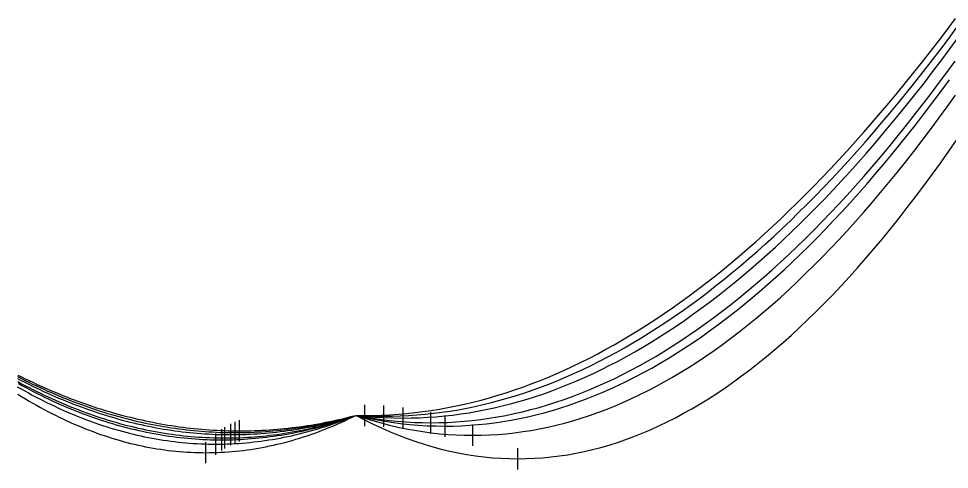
# Model space of a CAD drawing. Header units: metres. Extents: x -87 to 28195, y -4474 to 524.
# Drawn here: x 17201.5 to 17638.5, y -3995 to -3783.2 of the extents above; entities that cross this region are included whole.
import ezdxf

# ---------------------------------------------------------------- set-up
doc = ezdxf.new("R2010")
doc.units = ezdxf.units.M
for name, color, linetype in [('CATENARIES_-10_bare', 7, 'Continuous'), ('CATENARIES_-10_ICE', 7, 'Continuous'), ('CATENARIES_-19_bare', 7, 'Continuous'), ('CATENARIES_-19_HEAVY_ICE', 7, 'Continuous'), ('CATENARIES_0', 7, 'Continuous'), ('CATENARIES_0_ICE', 7, 'Continuous'), ('CATENARIES_50_theoretical', 7, 'Continuous')]:
    doc.layers.add(name, color=color, linetype=linetype)

msp = doc.modelspace()

# ---------------------------------------------------------------- linework, layer by layer
at = {"layer": 'CATENARIES_-10_bare'}
for p, q in [((17372.92, -3975.03), (17372.92, -3965.03)), ((17303.2, -3982.71), (17303.2, -3972.71))]:
    msp.add_line(p, q, dxfattribs=at)
for points in [[(17359.92, -3969.6, 0), (17364.25, -3969.84, 0), (17368.59, -3969.98, 0), (17372.92, -3970.03, 0), (17376.82, -3969.99, 0), (17380.72, -3969.87, 0), (17384.61, -3969.68, 0), (17388.51, -3969.41, 0), (17392.41, -3969.07, 0), (17396.3, -3968.65, 0), (17400.2, -3968.15, 0), (17404.09, -3967.58, 0), (17407.99, -3966.93, 0), (17411.89, -3966.2, 0), (17415.78, -3965.4, 0), (17419.68, -3964.52, 0), (17423.58, -3963.56, 0), (17427.47, -3962.53, 0), (17431.37, -3961.42, 0), (17435.27, -3960.23, 0), (17439.16, -3958.97, 0), (17443.06, -3957.63, 0), (17446.96, -3956.22, 0), (17450.85, -3954.73, 0), (17454.75, -3953.16, 0), (17458.65, -3951.51, 0), (17462.54, -3949.79, 0), (17466.44, -3947.99, 0), (17470.34, -3946.12, 0), (17474.23, -3944.17, 0), (17478.13, -3942.14, 0), (17482.03, -3940.04, 0), (17485.92, -3937.85, 0), (17489.82, -3935.6, 0), (17493.71, -3933.26, 0), (17497.61, -3930.85, 0), (17501.51, -3928.36, 0), (17505.4, -3925.8, 0), (17509.3, -3923.16, 0), (17513.2, -3920.44, 0), (17517.09, -3917.65, 0), (17520.99, -3914.78, 0), (17524.89, -3911.83, 0), (17528.78, -3908.81, 0), (17532.68, -3905.7, 0), (17536.58, -3902.53, 0), (17540.47, -3899.27, 0), (17544.37, -3895.94, 0), (17548.27, -3892.53, 0), (17552.16, -3889.05, 0), (17556.06, -3885.49, 0), (17559.96, -3881.85, 0), (17563.85, -3878.13, 0), (17567.75, -3874.34, 0), (17571.65, -3870.47, 0), (17575.54, -3866.53, 0), (17579.44, -3862.5, 0), (17583.34, -3858.4, 0), (17587.23, -3854.23, 0), (17591.13, -3849.97, 0), (17595.02, -3845.64, 0), (17598.92, -3841.24, 0), (17602.82, -3836.75, 0), (17606.71, -3832.19, 0), (17610.61, -3827.55, 0), (17614.51, -3822.84, 0), (17618.4, -3818.05, 0), (17622.3, -3813.18, 0), (17626.2, -3808.23, 0), (17630.09, -3803.21, 0), (17633.99, -3798.11, 0), (17637.89, -3792.93, 0), (17641.78, -3787.67, 0)], [(17201.01, -3951.4, 0), (17202.77, -3952.3, 0), (17204.54, -3953.18, 0), (17206.3, -3954.05, 0), (17208.06, -3954.9, 0), (17209.82, -3955.74, 0), (17211.58, -3956.56, 0), (17213.34, -3957.37, 0), (17215.11, -3958.16, 0), (17216.87, -3958.93, 0), (17218.63, -3959.69, 0), (17220.39, -3960.43, 0), (17222.15, -3961.16, 0), (17223.92, -3961.87, 0), (17225.68, -3962.57, 0), (17227.44, -3963.25, 0), (17229.2, -3963.91, 0), (17230.96, -3964.56, 0), (17232.72, -3965.19, 0), (17234.49, -3965.81, 0), (17236.25, -3966.41, 0), (17238.01, -3967, 0), (17239.77, -3967.57, 0), (17241.53, -3968.13, 0), (17243.29, -3968.67, 0), (17245.06, -3969.19, 0), (17246.82, -3969.7, 0), (17248.58, -3970.19, 0), (17250.34, -3970.67, 0), (17252.1, -3971.13, 0), (17253.87, -3971.58, 0), (17255.63, -3972.01, 0), (17257.39, -3972.42, 0), (17259.15, -3972.82, 0), (17260.91, -3973.2, 0), (17262.67, -3973.57, 0), (17264.44, -3973.92, 0), (17266.2, -3974.26, 0), (17267.96, -3974.58, 0), (17269.72, -3974.88, 0), (17271.48, -3975.17, 0), (17273.25, -3975.45, 0), (17275.01, -3975.7, 0), (17276.77, -3975.95, 0), (17278.53, -3976.17, 0), (17280.29, -3976.38, 0), (17282.05, -3976.58, 0), (17283.82, -3976.76, 0), (17285.58, -3976.92, 0), (17287.34, -3977.07, 0), (17289.1, -3977.2, 0), (17290.86, -3977.32, 0), (17292.63, -3977.42, 0), (17294.39, -3977.51, 0), (17296.15, -3977.58, 0), (17297.91, -3977.63, 0), (17299.67, -3977.67, 0), (17301.43, -3977.7, 0), (17303.2, -3977.71, 0), (17304.97, -3977.7, 0), (17306.74, -3977.67, 0), (17308.51, -3977.63, 0), (17310.29, -3977.58, 0), (17312.06, -3977.51, 0), (17313.83, -3977.42, 0), (17315.6, -3977.32, 0), (17317.38, -3977.2, 0), (17319.15, -3977.06, 0), (17320.92, -3976.91, 0), (17322.69, -3976.75, 0), (17324.47, -3976.57, 0), (17326.24, -3976.37, 0), (17328.01, -3976.15, 0), (17329.79, -3975.92, 0), (17331.56, -3975.68, 0), (17333.33, -3975.42, 0), (17335.1, -3975.14, 0), (17336.88, -3974.85, 0), (17338.65, -3974.54, 0), (17340.42, -3974.21, 0), (17342.19, -3973.87, 0), (17343.97, -3973.52, 0), (17345.74, -3973.15, 0), (17347.51, -3972.76, 0), (17349.28, -3972.35, 0), (17351.06, -3971.94, 0), (17352.83, -3971.5, 0), (17354.6, -3971.05, 0), (17356.37, -3970.58, 0), (17358.15, -3970.1, 0), (17359.92, -3969.6, 0)]]:
    msp.add_polyline3d(points, dxfattribs=at)
at = {"layer": 'CATENARIES_-10_ICE'}
for p, q in [((17395.12, -3978.07), (17395.12, -3968.07)), ((17298.33, -3985.22), (17298.33, -3975.22))]:
    msp.add_line(p, q, dxfattribs=at)
for points in [[(17359.92, -3969.6, 0), (17363.83, -3970.33, 0), (17367.74, -3970.97, 0), (17371.65, -3971.53, 0), (17375.56, -3972, 0), (17379.47, -3972.38, 0), (17383.39, -3972.68, 0), (17387.3, -3972.9, 0), (17391.21, -3973.03, 0), (17395.12, -3973.07, 0), (17399.03, -3973.03, 0), (17402.93, -3972.9, 0), (17406.84, -3972.69, 0), (17410.75, -3972.39, 0), (17414.65, -3972, 0), (17418.56, -3971.53, 0), (17422.47, -3970.97, 0), (17426.38, -3970.33, 0), (17430.28, -3969.61, 0), (17434.19, -3968.79, 0), (17438.1, -3967.9, 0), (17442.01, -3966.91, 0), (17445.91, -3965.84, 0), (17449.82, -3964.69, 0), (17453.73, -3963.45, 0), (17457.63, -3962.12, 0), (17461.54, -3960.71, 0), (17465.45, -3959.21, 0), (17469.36, -3957.63, 0), (17473.26, -3955.96, 0), (17477.17, -3954.21, 0), (17481.08, -3952.37, 0), (17484.99, -3950.45, 0), (17488.89, -3948.44, 0), (17492.8, -3946.34, 0), (17496.71, -3944.16, 0), (17500.62, -3941.89, 0), (17504.52, -3939.54, 0), (17508.43, -3937.1, 0), (17512.34, -3934.57, 0), (17516.24, -3931.96, 0), (17520.15, -3929.27, 0), (17524.06, -3926.49, 0), (17527.97, -3923.62, 0), (17531.87, -3920.67, 0), (17535.78, -3917.63, 0), (17539.69, -3914.5, 0), (17543.6, -3911.29, 0), (17547.5, -3908, 0), (17551.41, -3904.61, 0), (17555.32, -3901.15, 0), (17559.22, -3897.59, 0), (17563.13, -3893.95, 0), (17567.04, -3890.23, 0), (17570.95, -3886.42, 0), (17574.85, -3882.52, 0), (17578.76, -3878.54, 0), (17582.67, -3874.47, 0), (17586.58, -3870.31, 0), (17590.48, -3866.07, 0), (17594.39, -3861.74, 0), (17598.3, -3857.33, 0), (17602.2, -3852.83, 0), (17606.11, -3848.24, 0), (17610.02, -3843.57, 0), (17613.93, -3838.81, 0), (17617.83, -3833.97, 0), (17621.74, -3829.04, 0), (17625.65, -3824.02, 0), (17629.56, -3818.92, 0), (17633.46, -3813.73, 0), (17637.37, -3808.46, 0), (17641.28, -3803.1, 0)], [(17201.16, -3953.77, 0), (17202.92, -3954.72, 0), (17204.69, -3955.66, 0), (17206.46, -3956.58, 0), (17208.22, -3957.48, 0), (17209.99, -3958.36, 0), (17211.76, -3959.23, 0), (17213.53, -3960.08, 0), (17215.29, -3960.91, 0), (17217.06, -3961.72, 0), (17218.83, -3962.52, 0), (17220.59, -3963.3, 0), (17222.36, -3964.06, 0), (17224.13, -3964.8, 0), (17225.89, -3965.53, 0), (17227.66, -3966.23, 0), (17229.43, -3966.92, 0), (17231.19, -3967.6, 0), (17232.96, -3968.25, 0), (17234.73, -3968.89, 0), (17236.49, -3969.51, 0), (17238.26, -3970.12, 0), (17240.03, -3970.7, 0), (17241.79, -3971.27, 0), (17243.56, -3971.82, 0), (17245.33, -3972.35, 0), (17247.09, -3972.87, 0), (17248.86, -3973.37, 0), (17250.63, -3973.85, 0), (17252.4, -3974.31, 0), (17254.16, -3974.76, 0), (17255.93, -3975.19, 0), (17257.7, -3975.6, 0), (17259.46, -3975.99, 0), (17261.23, -3976.37, 0), (17263, -3976.73, 0), (17264.76, -3977.07, 0), (17266.53, -3977.39, 0), (17268.3, -3977.7, 0), (17270.06, -3977.99, 0), (17271.83, -3978.26, 0), (17273.6, -3978.51, 0), (17275.36, -3978.75, 0), (17277.13, -3978.97, 0), (17278.9, -3979.17, 0), (17280.66, -3979.35, 0), (17282.43, -3979.52, 0), (17284.2, -3979.66, 0), (17285.96, -3979.8, 0), (17287.73, -3979.91, 0), (17289.5, -3980.01, 0), (17291.27, -3980.08, 0), (17293.03, -3980.15, 0), (17294.8, -3980.19, 0), (17296.57, -3980.22, 0), (17298.33, -3980.22, 0), (17300.09, -3980.22, 0), (17301.85, -3980.19, 0), (17303.61, -3980.15, 0), (17305.37, -3980.09, 0), (17307.13, -3980.01, 0), (17308.89, -3979.91, 0), (17310.65, -3979.8, 0), (17312.41, -3979.67, 0), (17314.17, -3979.52, 0), (17315.93, -3979.36, 0), (17317.69, -3979.17, 0), (17319.45, -3978.98, 0), (17321.21, -3978.76, 0), (17322.97, -3978.52, 0), (17324.73, -3978.27, 0), (17326.49, -3978, 0), (17328.25, -3977.72, 0), (17330.01, -3977.41, 0), (17331.77, -3977.09, 0), (17333.53, -3976.76, 0), (17335.29, -3976.4, 0), (17337.04, -3976.03, 0), (17338.8, -3975.64, 0), (17340.56, -3975.23, 0), (17342.32, -3974.8, 0), (17344.08, -3974.36, 0), (17345.84, -3973.9, 0), (17347.6, -3973.42, 0), (17349.36, -3972.93, 0), (17351.12, -3972.42, 0), (17352.88, -3971.89, 0), (17354.64, -3971.34, 0), (17356.4, -3970.78, 0), (17358.16, -3970.2, 0), (17359.92, -3969.6, 0)]]:
    msp.add_polyline3d(points, dxfattribs=at)
at = {"layer": 'CATENARIES_-19_bare'}
for p, q in [((17364.02, -3974.64), (17364.02, -3964.64)), ((17305.15, -3981.86), (17305.15, -3971.86))]:
    msp.add_line(p, q, dxfattribs=at)
for points in [[(17359.92, -3969.6, 0), (17364.02, -3969.64, 0), (17367.93, -3969.6, 0), (17371.83, -3969.49, 0), (17375.74, -3969.31, 0), (17379.65, -3969.05, 0), (17383.55, -3968.72, 0), (17387.46, -3968.31, 0), (17391.36, -3967.83, 0), (17395.27, -3967.28, 0), (17399.18, -3966.65, 0), (17403.08, -3965.95, 0), (17406.99, -3965.17, 0), (17410.89, -3964.32, 0), (17414.8, -3963.4, 0), (17418.71, -3962.4, 0), (17422.61, -3961.33, 0), (17426.52, -3960.18, 0), (17430.42, -3958.97, 0), (17434.33, -3957.67, 0), (17438.23, -3956.31, 0), (17442.14, -3954.86, 0), (17446.05, -3953.35, 0), (17449.95, -3951.76, 0), (17453.86, -3950.1, 0), (17457.76, -3948.36, 0), (17461.67, -3946.55, 0), (17465.58, -3944.67, 0), (17469.48, -3942.71, 0), (17473.39, -3940.68, 0), (17477.29, -3938.57, 0), (17481.2, -3936.39, 0), (17485.11, -3934.13, 0), (17489.01, -3931.81, 0), (17492.92, -3929.4, 0), (17496.82, -3926.93, 0), (17500.73, -3924.38, 0), (17504.64, -3921.75, 0), (17508.54, -3919.05, 0), (17512.45, -3916.28, 0), (17516.35, -3913.43, 0), (17520.26, -3910.51, 0), (17524.16, -3907.52, 0), (17528.07, -3904.45, 0), (17531.98, -3901.31, 0), (17535.88, -3898.09, 0), (17539.79, -3894.8, 0), (17543.69, -3891.43, 0), (17547.6, -3887.99, 0), (17551.51, -3884.48, 0), (17555.41, -3880.89, 0), (17559.32, -3877.23, 0), (17563.22, -3873.49, 0), (17567.13, -3869.68, 0), (17571.04, -3865.8, 0), (17574.94, -3861.84, 0), (17578.85, -3857.81, 0), (17582.75, -3853.7, 0), (17586.66, -3849.52, 0), (17590.57, -3845.26, 0), (17594.47, -3840.93, 0), (17598.38, -3836.53, 0), (17602.28, -3832.05, 0), (17606.19, -3827.49, 0), (17610.09, -3822.87, 0), (17614, -3818.16, 0), (17617.91, -3813.39, 0), (17621.81, -3808.54, 0), (17625.72, -3803.61, 0), (17629.62, -3798.61, 0), (17633.53, -3793.54, 0), (17637.44, -3788.39, 0), (17641.34, -3783.16, 0)], [(17201.07, -3950.64, 0), (17202.84, -3951.52, 0), (17204.6, -3952.38, 0), (17206.37, -3953.24, 0), (17208.13, -3954.07, 0), (17209.89, -3954.89, 0), (17211.66, -3955.7, 0), (17213.42, -3956.49, 0), (17215.19, -3957.27, 0), (17216.95, -3958.03, 0), (17218.71, -3958.77, 0), (17220.48, -3959.51, 0), (17222.24, -3960.22, 0), (17224.01, -3960.92, 0), (17225.77, -3961.61, 0), (17227.53, -3962.28, 0), (17229.3, -3962.93, 0), (17231.06, -3963.57, 0), (17232.82, -3964.2, 0), (17234.59, -3964.81, 0), (17236.35, -3965.41, 0), (17238.12, -3965.99, 0), (17239.88, -3966.55, 0), (17241.64, -3967.1, 0), (17243.41, -3967.64, 0), (17245.17, -3968.16, 0), (17246.94, -3968.66, 0), (17248.7, -3969.15, 0), (17250.46, -3969.62, 0), (17252.23, -3970.08, 0), (17253.99, -3970.53, 0), (17255.76, -3970.96, 0), (17257.52, -3971.37, 0), (17259.28, -3971.77, 0), (17261.05, -3972.16, 0), (17262.81, -3972.52, 0), (17264.58, -3972.88, 0), (17266.34, -3973.22, 0), (17268.1, -3973.54, 0), (17269.87, -3973.85, 0), (17271.63, -3974.14, 0), (17273.4, -3974.42, 0), (17275.16, -3974.69, 0), (17276.92, -3974.94, 0), (17278.69, -3975.17, 0), (17280.45, -3975.39, 0), (17282.22, -3975.59, 0), (17283.98, -3975.78, 0), (17285.74, -3975.95, 0), (17287.51, -3976.11, 0), (17289.27, -3976.25, 0), (17291.03, -3976.38, 0), (17292.8, -3976.49, 0), (17294.56, -3976.59, 0), (17296.33, -3976.68, 0), (17298.09, -3976.74, 0), (17299.85, -3976.8, 0), (17301.62, -3976.83, 0), (17303.38, -3976.86, 0), (17305.15, -3976.86, 0), (17306.91, -3976.86, 0), (17308.68, -3976.83, 0), (17310.45, -3976.8, 0), (17312.21, -3976.74, 0), (17313.98, -3976.68, 0), (17315.75, -3976.59, 0), (17317.51, -3976.49, 0), (17319.28, -3976.38, 0), (17321.05, -3976.25, 0), (17322.82, -3976.11, 0), (17324.58, -3975.95, 0), (17326.35, -3975.78, 0), (17328.12, -3975.59, 0), (17329.88, -3975.38, 0), (17331.65, -3975.16, 0), (17333.42, -3974.93, 0), (17335.18, -3974.68, 0), (17336.95, -3974.42, 0), (17338.72, -3974.14, 0), (17340.48, -3973.84, 0), (17342.25, -3973.53, 0), (17344.02, -3973.21, 0), (17345.78, -3972.87, 0), (17347.55, -3972.51, 0), (17349.32, -3972.14, 0), (17351.09, -3971.75, 0), (17352.85, -3971.35, 0), (17354.62, -3970.94, 0), (17356.39, -3970.51, 0), (17358.15, -3970.06, 0), (17359.92, -3969.6, 0)]]:
    msp.add_polyline3d(points, dxfattribs=at)
at = {"layer": 'CATENARIES_-19_HEAVY_ICE'}
for p, q in [((17414.81, -3983.97), (17414.81, -3973.97)), ((17294.02, -3988.1), (17294.02, -3978.1))]:
    msp.add_line(p, q, dxfattribs=at)
for points in [[(17359.92, -3969.6, 0), (17363.84, -3970.89, 0), (17367.76, -3972.09, 0), (17371.68, -3973.19, 0), (17375.6, -3974.19, 0), (17379.52, -3975.1, 0), (17383.45, -3975.91, 0), (17387.37, -3976.63, 0), (17391.29, -3977.25, 0), (17395.21, -3977.77, 0), (17399.13, -3978.21, 0), (17403.05, -3978.54, 0), (17406.97, -3978.78, 0), (17410.89, -3978.92, 0), (17414.81, -3978.97, 0), (17418.72, -3978.92, 0), (17422.63, -3978.78, 0), (17426.53, -3978.54, 0), (17430.44, -3978.21, 0), (17434.34, -3977.78, 0), (17438.25, -3977.26, 0), (17442.15, -3976.65, 0), (17446.06, -3975.93, 0), (17449.97, -3975.13, 0), (17453.87, -3974.23, 0), (17457.78, -3973.23, 0), (17461.68, -3972.14, 0), (17465.59, -3970.95, 0), (17469.49, -3969.67, 0), (17473.4, -3968.3, 0), (17477.31, -3966.83, 0), (17481.21, -3965.26, 0), (17485.12, -3963.6, 0), (17489.02, -3961.84, 0), (17492.93, -3959.99, 0), (17496.83, -3958.05, 0), (17500.74, -3956.01, 0), (17504.65, -3953.87, 0), (17508.55, -3951.64, 0), (17512.46, -3949.32, 0), (17516.36, -3946.9, 0), (17520.27, -3944.38, 0), (17524.18, -3941.77, 0), (17528.08, -3939.06, 0), (17531.99, -3936.26, 0), (17535.89, -3933.37, 0), (17539.8, -3930.38, 0), (17543.7, -3927.29, 0), (17547.61, -3924.11, 0), (17551.52, -3920.83, 0), (17555.42, -3917.46, 0), (17559.33, -3913.99, 0), (17563.23, -3910.43, 0), (17567.14, -3906.77, 0), (17571.04, -3903.02, 0), (17574.95, -3899.17, 0), (17578.86, -3895.23, 0), (17582.76, -3891.19, 0), (17586.67, -3887.06, 0), (17590.57, -3882.83, 0), (17594.48, -3878.5, 0), (17598.39, -3874.08, 0), (17602.29, -3869.56, 0), (17606.2, -3864.95, 0), (17610.1, -3860.25, 0), (17614.01, -3855.44, 0), (17617.91, -3850.55, 0), (17621.82, -3845.55, 0), (17625.73, -3840.46, 0), (17629.63, -3835.28, 0), (17633.54, -3830, 0), (17637.44, -3824.62, 0), (17641.35, -3819.15, 0)], [(17200.88, -3956.13, 0), (17202.64, -3957.13, 0), (17204.4, -3958.12, 0), (17206.15, -3959.09, 0), (17207.91, -3960.05, 0), (17209.67, -3960.98, 0), (17211.43, -3961.89, 0), (17213.18, -3962.78, 0), (17214.94, -3963.66, 0), (17216.7, -3964.51, 0), (17218.46, -3965.35, 0), (17220.21, -3966.16, 0), (17221.97, -3966.96, 0), (17223.73, -3967.74, 0), (17225.48, -3968.5, 0), (17227.24, -3969.24, 0), (17229, -3969.96, 0), (17230.76, -3970.66, 0), (17232.51, -3971.34, 0), (17234.27, -3972, 0), (17236.03, -3972.65, 0), (17237.79, -3973.27, 0), (17239.54, -3973.88, 0), (17241.3, -3974.46, 0), (17243.06, -3975.03, 0), (17244.81, -3975.58, 0), (17246.57, -3976.1, 0), (17248.33, -3976.61, 0), (17250.09, -3977.1, 0), (17251.84, -3977.57, 0), (17253.6, -3978.03, 0), (17255.36, -3978.46, 0), (17257.12, -3978.87, 0), (17258.87, -3979.26, 0), (17260.63, -3979.64, 0), (17262.39, -3979.99, 0), (17264.15, -3980.33, 0), (17265.9, -3980.65, 0), (17267.66, -3980.94, 0), (17269.42, -3981.22, 0), (17271.17, -3981.48, 0), (17272.93, -3981.72, 0), (17274.69, -3981.94, 0), (17276.45, -3982.14, 0), (17278.2, -3982.33, 0), (17279.96, -3982.49, 0), (17281.72, -3982.63, 0), (17283.48, -3982.76, 0), (17285.23, -3982.86, 0), (17286.99, -3982.95, 0), (17288.75, -3983.02, 0), (17290.5, -3983.07, 0), (17292.26, -3983.1, 0), (17294.02, -3983.1, 0), (17295.8, -3983.09, 0), (17297.58, -3983.07, 0), (17299.36, -3983.02, 0), (17301.14, -3982.95, 0), (17302.92, -3982.86, 0), (17304.71, -3982.75, 0), (17306.49, -3982.62, 0), (17308.27, -3982.47, 0), (17310.05, -3982.31, 0), (17311.83, -3982.12, 0), (17313.61, -3981.91, 0), (17315.39, -3981.68, 0), (17317.17, -3981.44, 0), (17318.95, -3981.17, 0), (17320.74, -3980.89, 0), (17322.52, -3980.58, 0), (17324.3, -3980.25, 0), (17326.08, -3979.91, 0), (17327.86, -3979.54, 0), (17329.64, -3979.16, 0), (17331.42, -3978.75, 0), (17333.2, -3978.33, 0), (17334.98, -3977.89, 0), (17336.77, -3977.42, 0), (17338.55, -3976.94, 0), (17340.33, -3976.44, 0), (17342.11, -3975.91, 0), (17343.89, -3975.37, 0), (17345.67, -3974.81, 0), (17347.45, -3974.23, 0), (17349.23, -3973.63, 0), (17351.01, -3973, 0), (17352.8, -3972.36, 0), (17354.58, -3971.7, 0), (17356.36, -3971.02, 0), (17358.14, -3970.32, 0), (17359.92, -3969.6, 0)]]:
    msp.add_polyline3d(points, dxfattribs=at)
at = {"layer": 'CATENARIES_0'}
for p, q in [((17381.99, -3975.88), (17381.99, -3965.88)), ((17301.21, -3983.66), (17301.21, -3973.66))]:
    msp.add_line(p, q, dxfattribs=at)
for points in [[(17359.92, -3969.6, 0), (17364.33, -3970.06, 0), (17368.75, -3970.42, 0), (17373.16, -3970.67, 0), (17377.57, -3970.83, 0), (17381.99, -3970.88, 0), (17385.87, -3970.84, 0), (17389.76, -3970.72, 0), (17393.64, -3970.52, 0), (17397.53, -3970.24, 0), (17401.41, -3969.89, 0), (17405.3, -3969.45, 0), (17409.19, -3968.94, 0), (17413.07, -3968.34, 0), (17416.96, -3967.67, 0), (17420.84, -3966.91, 0), (17424.73, -3966.08, 0), (17428.61, -3965.17, 0), (17432.5, -3964.18, 0), (17436.38, -3963.11, 0), (17440.27, -3961.96, 0), (17444.15, -3960.73, 0), (17448.04, -3959.42, 0), (17451.92, -3958.03, 0), (17455.81, -3956.56, 0), (17459.7, -3955.02, 0), (17463.58, -3953.39, 0), (17467.47, -3951.68, 0), (17471.35, -3949.9, 0), (17475.24, -3948.03, 0), (17479.12, -3946.09, 0), (17483.01, -3944.07, 0), (17486.89, -3941.96, 0), (17490.78, -3939.78, 0), (17494.66, -3937.52, 0), (17498.55, -3935.18, 0), (17502.43, -3932.76, 0), (17506.32, -3930.26, 0), (17510.2, -3927.68, 0), (17514.09, -3925.02, 0), (17517.98, -3922.28, 0), (17521.86, -3919.46, 0), (17525.75, -3916.57, 0), (17529.63, -3913.59, 0), (17533.52, -3910.53, 0), (17537.4, -3907.4, 0), (17541.29, -3904.18, 0), (17545.17, -3900.89, 0), (17549.06, -3897.51, 0), (17552.94, -3894.06, 0), (17556.83, -3890.52, 0), (17560.71, -3886.91, 0), (17564.6, -3883.22, 0), (17568.49, -3879.44, 0), (17572.37, -3875.59, 0), (17576.26, -3871.66, 0), (17580.14, -3867.64, 0), (17584.03, -3863.55, 0), (17587.91, -3859.38, 0), (17591.8, -3855.13, 0), (17595.68, -3850.8, 0), (17599.57, -3846.39, 0), (17603.45, -3841.9, 0), (17607.34, -3837.33, 0), (17611.22, -3832.68, 0), (17615.11, -3827.94, 0), (17619, -3823.13, 0), (17622.88, -3818.24, 0), (17626.77, -3813.27, 0), (17630.65, -3808.22, 0), (17634.54, -3803.09, 0), (17638.42, -3797.88, 0), (17642.31, -3792.59, 0)], [(17200.94, -3952.24, 0), (17202.7, -3953.16, 0), (17204.45, -3954.06, 0), (17206.21, -3954.95, 0), (17207.97, -3955.82, 0), (17209.73, -3956.67, 0), (17211.49, -3957.51, 0), (17213.25, -3958.33, 0), (17215.01, -3959.13, 0), (17216.77, -3959.92, 0), (17218.53, -3960.69, 0), (17220.29, -3961.45, 0), (17222.05, -3962.19, 0), (17223.81, -3962.91, 0), (17225.56, -3963.62, 0), (17227.32, -3964.31, 0), (17229.08, -3964.99, 0), (17230.84, -3965.65, 0), (17232.6, -3966.29, 0), (17234.36, -3966.92, 0), (17236.12, -3967.53, 0), (17237.88, -3968.12, 0), (17239.64, -3968.7, 0), (17241.4, -3969.26, 0), (17243.16, -3969.8, 0), (17244.92, -3970.33, 0), (17246.67, -3970.84, 0), (17248.43, -3971.34, 0), (17250.19, -3971.82, 0), (17251.95, -3972.28, 0), (17253.71, -3972.73, 0), (17255.47, -3973.16, 0), (17257.23, -3973.57, 0), (17258.99, -3973.97, 0), (17260.75, -3974.35, 0), (17262.51, -3974.72, 0), (17264.27, -3975.07, 0), (17266.03, -3975.4, 0), (17267.78, -3975.72, 0), (17269.54, -3976.02, 0), (17271.3, -3976.31, 0), (17273.06, -3976.57, 0), (17274.82, -3976.83, 0), (17276.58, -3977.06, 0), (17278.34, -3977.28, 0), (17280.1, -3977.48, 0), (17281.86, -3977.67, 0), (17283.62, -3977.84, 0), (17285.38, -3978, 0), (17287.14, -3978.13, 0), (17288.9, -3978.26, 0), (17290.65, -3978.36, 0), (17292.41, -3978.45, 0), (17294.17, -3978.53, 0), (17295.93, -3978.58, 0), (17297.69, -3978.62, 0), (17299.45, -3978.65, 0), (17301.21, -3978.66, 0), (17302.99, -3978.65, 0), (17304.77, -3978.62, 0), (17306.55, -3978.58, 0), (17308.33, -3978.52, 0), (17310.1, -3978.45, 0), (17311.88, -3978.36, 0), (17313.66, -3978.25, 0), (17315.44, -3978.12, 0), (17317.22, -3977.98, 0), (17319, -3977.82, 0), (17320.78, -3977.65, 0), (17322.56, -3977.46, 0), (17324.34, -3977.25, 0), (17326.12, -3977.03, 0), (17327.9, -3976.78, 0), (17329.68, -3976.53, 0), (17331.45, -3976.25, 0), (17333.23, -3975.96, 0), (17335.01, -3975.65, 0), (17336.79, -3975.33, 0), (17338.57, -3974.99, 0), (17340.35, -3974.63, 0), (17342.13, -3974.26, 0), (17343.91, -3973.87, 0), (17345.69, -3973.46, 0), (17347.47, -3973.03, 0), (17349.25, -3972.59, 0), (17351.02, -3972.14, 0), (17352.8, -3971.66, 0), (17354.58, -3971.17, 0), (17356.36, -3970.66, 0), (17358.14, -3970.14, 0), (17359.92, -3969.6, 0)]]:
    msp.add_polyline3d(points, dxfattribs=at)
at = {"layer": 'CATENARIES_0_ICE'}
for p, q in [((17401.7, -3979.66), (17401.7, -3969.66)), ((17296.89, -3986.11), (17296.89, -3976.11))]:
    msp.add_line(p, q, dxfattribs=at)
for points in [[(17359.92, -3969.6, 0), (17364.1, -3970.56, 0), (17368.28, -3971.42, 0), (17372.45, -3972.18, 0), (17376.63, -3972.84, 0), (17380.81, -3973.39, 0), (17384.99, -3973.85, 0), (17389.16, -3974.2, 0), (17393.34, -3974.45, 0), (17397.52, -3974.6, 0), (17401.7, -3974.66, 0), (17405.58, -3974.61, 0), (17409.46, -3974.48, 0), (17413.34, -3974.26, 0), (17417.23, -3973.96, 0), (17421.11, -3973.56, 0), (17424.99, -3973.08, 0), (17428.87, -3972.52, 0), (17432.76, -3971.86, 0), (17436.64, -3971.12, 0), (17440.52, -3970.29, 0), (17444.41, -3969.37, 0), (17448.29, -3968.37, 0), (17452.17, -3967.27, 0), (17456.05, -3966.1, 0), (17459.94, -3964.83, 0), (17463.82, -3963.47, 0), (17467.7, -3962.03, 0), (17471.59, -3960.5, 0), (17475.47, -3958.89, 0), (17479.35, -3957.18, 0), (17483.23, -3955.39, 0), (17487.12, -3953.51, 0), (17491, -3951.55, 0), (17494.88, -3949.5, 0), (17498.77, -3947.35, 0), (17502.65, -3945.13, 0), (17506.53, -3942.81, 0), (17510.41, -3940.41, 0), (17514.3, -3937.92, 0), (17518.18, -3935.34, 0), (17522.06, -3932.67, 0), (17525.94, -3929.92, 0), (17529.83, -3927.08, 0), (17533.71, -3924.15, 0), (17537.59, -3921.13, 0), (17541.48, -3918.03, 0), (17545.36, -3914.84, 0), (17549.24, -3911.56, 0), (17553.12, -3908.19, 0), (17557.01, -3904.74, 0), (17560.89, -3901.19, 0), (17564.77, -3897.56, 0), (17568.66, -3893.85, 0), (17572.54, -3890.04, 0), (17576.42, -3886.15, 0), (17580.3, -3882.17, 0), (17584.19, -3878.1, 0), (17588.07, -3873.94, 0), (17591.95, -3869.7, 0), (17595.83, -3865.36, 0), (17599.72, -3860.94, 0), (17603.6, -3856.44, 0), (17607.48, -3851.84, 0), (17611.37, -3847.16, 0), (17615.25, -3842.38, 0), (17619.13, -3837.52, 0), (17623.01, -3832.58, 0), (17626.9, -3827.54, 0), (17630.78, -3822.41, 0), (17634.66, -3817.2, 0), (17638.55, -3811.9, 0)], [(17201.27, -3954.62, 0), (17203.04, -3955.59, 0), (17204.81, -3956.54, 0), (17206.58, -3957.48, 0), (17208.35, -3958.4, 0), (17210.13, -3959.3, 0), (17211.9, -3960.18, 0), (17213.67, -3961.04, 0), (17215.44, -3961.89, 0), (17217.21, -3962.71, 0), (17218.98, -3963.52, 0), (17220.75, -3964.31, 0), (17222.52, -3965.08, 0), (17224.29, -3965.84, 0), (17226.06, -3966.57, 0), (17227.83, -3967.29, 0), (17229.6, -3967.99, 0), (17231.37, -3968.67, 0), (17233.15, -3969.34, 0), (17234.92, -3969.98, 0), (17236.69, -3970.61, 0), (17238.46, -3971.22, 0), (17240.23, -3971.81, 0), (17242, -3972.38, 0), (17243.77, -3972.93, 0), (17245.54, -3973.47, 0), (17247.31, -3973.99, 0), (17249.08, -3974.49, 0), (17250.85, -3974.97, 0), (17252.62, -3975.43, 0), (17254.39, -3975.88, 0), (17256.16, -3976.3, 0), (17257.94, -3976.71, 0), (17259.71, -3977.1, 0), (17261.48, -3977.48, 0), (17263.25, -3977.83, 0), (17265.02, -3978.17, 0), (17266.79, -3978.48, 0), (17268.56, -3978.78, 0), (17270.33, -3979.06, 0), (17272.1, -3979.33, 0), (17273.87, -3979.57, 0), (17275.64, -3979.8, 0), (17277.41, -3980.01, 0), (17279.18, -3980.2, 0), (17280.96, -3980.37, 0), (17282.73, -3980.53, 0), (17284.5, -3980.66, 0), (17286.27, -3980.78, 0), (17288.04, -3980.88, 0), (17289.81, -3980.96, 0), (17291.58, -3981.03, 0), (17293.35, -3981.07, 0), (17295.12, -3981.1, 0), (17296.89, -3981.11, 0), (17298.64, -3981.1, 0), (17300.39, -3981.07, 0), (17302.14, -3981.03, 0), (17303.9, -3980.97, 0), (17305.65, -3980.89, 0), (17307.4, -3980.79, 0), (17309.15, -3980.67, 0), (17310.9, -3980.54, 0), (17312.65, -3980.39, 0), (17314.4, -3980.22, 0), (17316.15, -3980.03, 0), (17317.9, -3979.83, 0), (17319.65, -3979.61, 0), (17321.4, -3979.37, 0), (17323.15, -3979.11, 0), (17324.9, -3978.84, 0), (17326.66, -3978.54, 0), (17328.41, -3978.23, 0), (17330.16, -3977.9, 0), (17331.91, -3977.56, 0), (17333.66, -3977.19, 0), (17335.41, -3976.81, 0), (17337.16, -3976.41, 0), (17338.91, -3975.99, 0), (17340.66, -3975.56, 0), (17342.41, -3975.11, 0), (17344.16, -3974.64, 0), (17345.91, -3974.15, 0), (17347.66, -3973.64, 0), (17349.42, -3973.12, 0), (17351.17, -3972.58, 0), (17352.92, -3972.02, 0), (17354.67, -3971.44, 0), (17356.42, -3970.84, 0), (17358.17, -3970.23, 0), (17359.92, -3969.6, 0)]]:
    msp.add_polyline3d(points, dxfattribs=at)
at = {"layer": 'CATENARIES_50_theoretical'}
for p, q in [((17289.39, -3992.14), (17289.39, -3982.14)), ((17435.97, -3995), (17435.97, -3985))]:
    msp.add_line(p, q, dxfattribs=at)
for points in [[(17359.92, -3969.6, 0), (17363.92, -3971.69, 0), (17367.93, -3973.67, 0), (17371.93, -3975.53, 0), (17375.93, -3977.29, 0), (17379.93, -3978.92, 0), (17383.94, -3980.45, 0), (17387.94, -3981.86, 0), (17391.94, -3983.16, 0), (17395.94, -3984.35, 0), (17399.95, -3985.42, 0), (17403.95, -3986.38, 0), (17407.95, -3987.23, 0), (17411.95, -3987.96, 0), (17415.96, -3988.59, 0), (17419.96, -3989.09, 0), (17423.96, -3989.49, 0), (17427.96, -3989.77, 0), (17431.97, -3989.94, 0), (17435.97, -3990, 0), (17439.86, -3989.94, 0), (17443.75, -3989.78, 0), (17447.64, -3989.52, 0), (17451.53, -3989.14, 0), (17455.42, -3988.66, 0), (17459.3, -3988.08, 0), (17463.19, -3987.38, 0), (17467.08, -3986.58, 0), (17470.97, -3985.68, 0), (17474.86, -3984.66, 0), (17478.75, -3983.54, 0), (17482.64, -3982.31, 0), (17486.53, -3980.98, 0), (17490.42, -3979.54, 0), (17494.31, -3977.99, 0), (17498.2, -3976.34, 0), (17502.09, -3974.58, 0), (17505.98, -3972.71, 0), (17509.87, -3970.74, 0), (17513.76, -3968.65, 0), (17517.65, -3966.47, 0), (17521.54, -3964.17, 0), (17525.43, -3961.77, 0), (17529.32, -3959.26, 0), (17533.21, -3956.64, 0), (17537.1, -3953.92, 0), (17540.98, -3951.09, 0), (17544.87, -3948.15, 0), (17548.76, -3945.11, 0), (17552.65, -3941.96, 0), (17556.54, -3938.7, 0), (17560.43, -3935.34, 0), (17564.32, -3931.87, 0), (17568.21, -3928.29, 0), (17572.1, -3924.6, 0), (17575.99, -3920.81, 0), (17579.88, -3916.91, 0), (17583.77, -3912.9, 0), (17587.66, -3908.78, 0), (17591.55, -3904.56, 0), (17595.44, -3900.23, 0), (17599.33, -3895.79, 0), (17603.22, -3891.25, 0), (17607.11, -3886.6, 0), (17611, -3881.84, 0), (17614.89, -3876.97, 0), (17618.78, -3872, 0), (17622.66, -3866.91, 0), (17626.55, -3861.72, 0), (17630.44, -3856.43, 0), (17634.33, -3851.02, 0), (17638.22, -3845.51, 0), (17642.11, -3839.89, 0)], [(17201.12, -3959.66, 0), (17202.88, -3960.75, 0), (17204.65, -3961.82, 0), (17206.41, -3962.86, 0), (17208.18, -3963.88, 0), (17209.94, -3964.88, 0), (17211.71, -3965.86, 0), (17213.48, -3966.82, 0), (17215.24, -3967.75, 0), (17217.01, -3968.67, 0), (17218.77, -3969.56, 0), (17220.54, -3970.43, 0), (17222.3, -3971.27, 0), (17224.07, -3972.1, 0), (17225.83, -3972.9, 0), (17227.6, -3973.68, 0), (17229.36, -3974.44, 0), (17231.13, -3975.17, 0), (17232.9, -3975.89, 0), (17234.66, -3976.58, 0), (17236.43, -3977.25, 0), (17238.19, -3977.9, 0), (17239.96, -3978.53, 0), (17241.72, -3979.13, 0), (17243.49, -3979.71, 0), (17245.25, -3980.28, 0), (17247.02, -3980.81, 0), (17248.78, -3981.33, 0), (17250.55, -3981.82, 0), (17252.32, -3982.3, 0), (17254.08, -3982.75, 0), (17255.85, -3983.18, 0), (17257.61, -3983.58, 0), (17259.38, -3983.97, 0), (17261.14, -3984.33, 0), (17262.91, -3984.67, 0), (17264.67, -3984.99, 0), (17266.44, -3985.29, 0), (17268.2, -3985.56, 0), (17269.97, -3985.81, 0), (17271.74, -3986.05, 0), (17273.5, -3986.25, 0), (17275.27, -3986.44, 0), (17277.03, -3986.61, 0), (17278.8, -3986.75, 0), (17280.56, -3986.87, 0), (17282.33, -3986.97, 0), (17284.09, -3987.05, 0), (17285.86, -3987.1, 0), (17287.62, -3987.13, 0), (17289.39, -3987.14, 0), (17291.15, -3987.13, 0), (17292.92, -3987.1, 0), (17294.68, -3987.05, 0), (17296.44, -3986.97, 0), (17298.21, -3986.87, 0), (17299.97, -3986.75, 0), (17301.73, -3986.61, 0), (17303.5, -3986.44, 0), (17305.26, -3986.26, 0), (17307.02, -3986.05, 0), (17308.79, -3985.82, 0), (17310.55, -3985.57, 0), (17312.31, -3985.29, 0), (17314.08, -3985, 0), (17315.84, -3984.68, 0), (17317.6, -3984.34, 0), (17319.37, -3983.98, 0), (17321.13, -3983.59, 0), (17322.89, -3983.19, 0), (17324.65, -3982.76, 0), (17326.42, -3982.31, 0), (17328.18, -3981.84, 0), (17329.94, -3981.34, 0), (17331.71, -3980.83, 0), (17333.47, -3980.29, 0), (17335.23, -3979.73, 0), (17337, -3979.15, 0), (17338.76, -3978.55, 0), (17340.52, -3977.92, 0), (17342.29, -3977.28, 0), (17344.05, -3976.61, 0), (17345.81, -3975.92, 0), (17347.58, -3975.2, 0), (17349.34, -3974.47, 0), (17351.1, -3973.71, 0), (17352.87, -3972.93, 0), (17354.63, -3972.13, 0), (17356.39, -3971.31, 0), (17358.16, -3970.47, 0), (17359.92, -3969.6, 0)]]:
    msp.add_polyline3d(points, dxfattribs=at)

doc.saveas('drawing.dxf')
